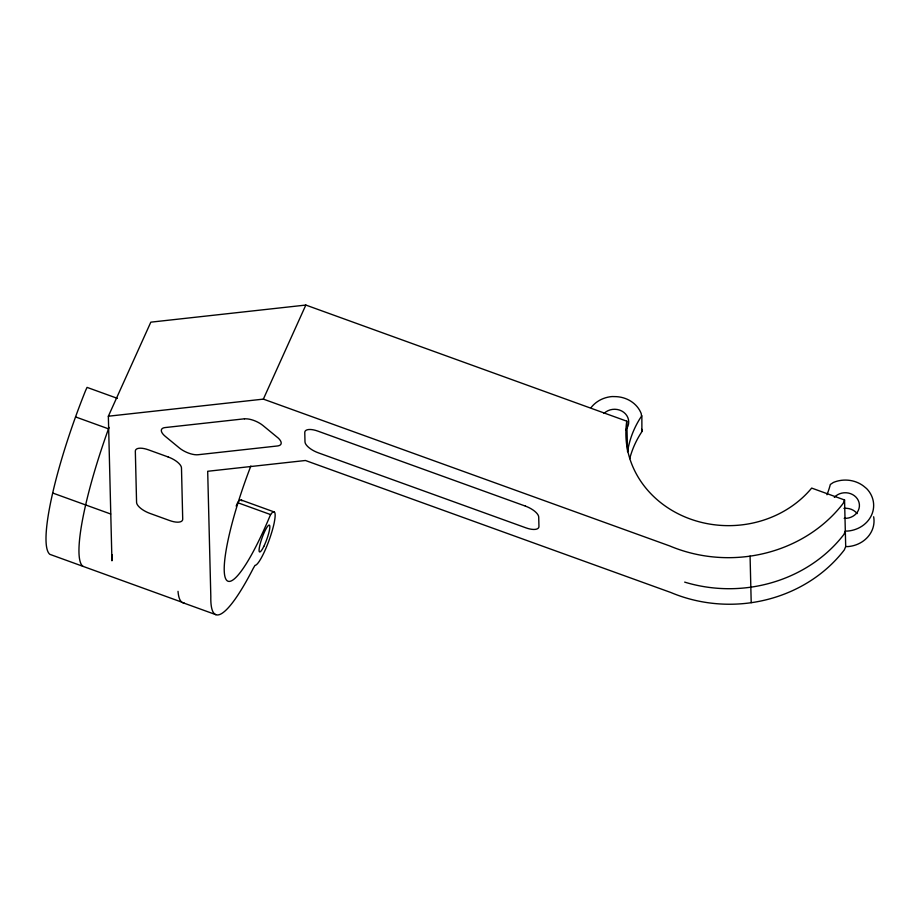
<?xml version="1.0" encoding="UTF-8"?>
<svg xmlns="http://www.w3.org/2000/svg" width="920" height="920" viewBox="0 0 920 920"><rect width="100%" height="100%" fill="white"/><g stroke="black" fill="none" stroke-linecap="round" stroke-linejoin="round"><path stroke-width="1.38" d="M112.228 554.898A138.793 24.046 -70.1 0 0 111.941 560.809L108.353 416.219L150.822 322.161L305.831 305.06L626.773 421.187L626.439 423.614A103.201 92.862 -1.4 0 0 690.172 518.972A103.201 92.862 -1.4 0 0 810.014 490.026L811.67 488.083L844.56 499.985L845.698 546.549L844.341 549.872A138.793 124.89 -1.4 0 1 753.043 602.428L749.156 602.98A138.793 124.89 -1.4 0 1 670.864 592.514L305.44 460.494L207.69 471.281L210.818 596.585A138.793 24.046 -70.1 0 0 218.558 614.836L219.351 614.629A138.793 24.046 -70.1 0 0 253.23 568.41L255.035 565.328A28.474 4.933 -70.1 0 0 264.776 550.919A28.474 4.933 -70.1 0 0 274.183 522.916L274.459 521.352A28.313 4.91 -70.1 0 0 271.561 513.314L270.319 515.154A103.201 17.883 -70.1 0 1 225.457 578.254A103.201 17.883 -70.1 0 1 250.861 466.003M109.02 427.409L107.732 431.008A138.793 24.046 -70.1 0 0 85.985 503.447L85.261 506.598A138.793 24.046 -70.1 0 0 82.823 566.271L83.018 566.398M844.56 499.985L843.214 503.32A138.793 124.89 -1.4 0 1 751.916 555.864L748.029 556.416A138.793 124.89 -1.4 0 1 669.737 545.951L263.361 399.119L108.353 416.219M241.88 500.859A28.313 4.91 -70.1 0 0 238.602 501.388L237.36 503.228A103.201 17.883 -70.1 0 1 236.152 506.103M263.361 399.119L305.831 305.06M591.1 407.572A28.474 25.622 -1.4 0 1 612.122 396.554L614.365 396.6A28.313 25.472 -1.4 0 1 641.24 413.632L641.528 416.173A103.201 92.862 -1.4 0 0 627.578 451.754L626.773 421.187M641.861 415.69L641.895 431.687A103.201 92.862 -1.4 0 0 629.728 458.654M845.698 546.549L847.929 546.595A28.474 25.622 -1.4 0 0 873.655 516.764M117.38 398.36L87.055 387.389L85.571 390.609A138.793 24.046 -70.1 0 0 76.061 415.483L74.773 419.083A138.793 24.046 -70.1 0 0 53.026 491.522L52.302 494.672A138.793 24.046 -70.1 0 0 49.864 554.346L181.884 602.174M75.555 416.921L108.514 428.846M241.385 500.089L274.344 512.014M237.601 502.653L270.56 514.579M52.681 493.016L110.687 514.004M182.861 602.726L215.82 614.652M641.619 429.145L642.24 431.204M750.076 556.128L751.203 602.681M843.928 508.357A14.237 12.811 -1.4 0 1 857.164 513.59M834.313 497.341A14.237 12.811 -1.4 0 1 858.314 500.514A14.237 12.811 -1.4 0 1 844.169 518.328M604.026 413.425A14.237 12.811 -1.4 0 1 623.668 412.24A14.237 12.811 -1.4 0 1 625.761 429.835M684.675 582.118A138.793 124.89 -1.4 0 0 748.788 587.454L752.663 586.903A138.793 124.89 -1.4 0 0 843.962 534.359L845.319 531.024L847.55 531.07A28.474 25.622 -1.4 0 0 871.562 515.096A28.474 25.622 -1.4 0 0 866.697 488.669L865.064 487.301A28.313 25.472 -1.4 0 0 833.394 482.448L830.334 484.483A103.201 92.862 -1.4 0 1 826.965 494.753M184.172 603.014A138.793 24.046 -70.1 0 1 182.263 602.439L181.7 602.048A138.793 24.046 -70.1 0 1 178.02 591.341M244.467 418.807L165.048 427.57A14.237 5.704 24.3 0 0 165.267 436.344L179.411 447.994A14.237 5.704 24.3 0 0 198.053 454.733L277.46 445.97A14.237 5.704 24.3 0 0 278.404 438.219L263.017 425.558A14.087 5.646 24.3 0 0 245.824 418.818L244.467 418.807M525.389 506.103L317.803 431.1A14.237 5.704 24.3 0 0 304.773 432.549L304.991 441.864A14.237 5.704 24.3 0 0 318.332 452.835L525.906 527.838A14.237 5.704 24.3 0 0 538.947 526.389L538.717 517.074A14.237 5.692 24.3 0 0 525.389 506.103M168.142 456.964L148.373 449.811A14.237 5.704 24.3 0 0 135.332 451.248L136.574 502.423A14.237 5.704 24.3 0 0 149.914 513.394L169.683 520.559A14.237 5.704 24.3 0 0 182.712 519.121L181.481 467.947A14.237 5.704 24.3 0 0 168.142 456.964M263.833 546.376A14.237 2.461 -70.1 0 0 269.411 525.159A14.237 2.461 -70.1 0 0 260.164 543.962A14.237 2.461 -70.1 0 0 263.833 546.376"/></g></svg>
